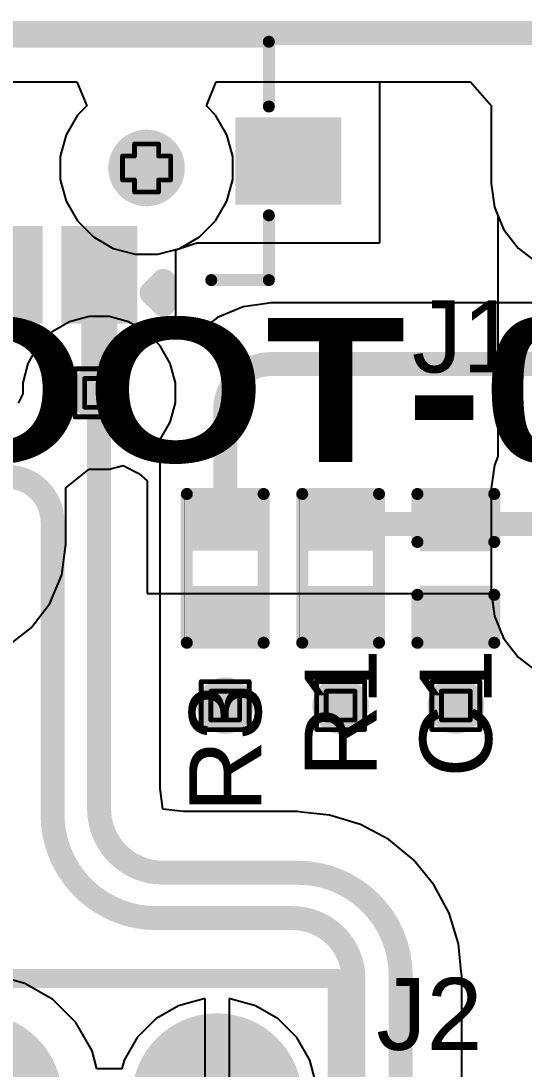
# Model space of a CAD drawing. Header units: inches. Extents: x 0 to 386, y 0 to 148.
# Drawn here: x 116.73 to 122.05, y 70.31 to 81.41 of the extents above; entities that cross this region are included whole.
import ezdxf

# ---------------------------------------------------------------- set-up
doc = ezdxf.new("R2010")
doc.units = ezdxf.units.IN
for name, color, linetype in [('Board outline', 216, 'Continuous'), ('Bottom Layer', 5, 'Continuous'), ('Bottom Solder', 6, 'Continuous'), ('Drill Drawing', 1, 'Continuous'), ('Multi-Layer', 9, 'Continuous'), ('Pad Holes', 156, 'Continuous'), ('Top Layer', 1, 'Continuous'), ('Top Overlay', 2, 'Continuous'), ('Top Paste', 8, 'Continuous'), ('Top Solder', 216, 'Continuous'), ('Via Holes', 16, 'Continuous')]:
    doc.layers.add(name, color=color, linetype=linetype)
doc.styles.add('Arial', font='', dxfattribs={"height": 0.2})
doc.styles.add('Arial Black_Bold', font='', dxfattribs={"height": 0.2})
doc.styles.get('Arial').set_extended_font_data('Arial')
doc.styles.get('Arial Black_Bold').set_extended_font_data('Arial Black', bold=True)

# ---------------------------------------------------------------- blocks, each defined once
blk = doc.blocks.new('MK_11C04_G013_34')
at = {"layer": 'Bottom Solder'}
h = blk.add_hatch(color=6, dxfattribs=at)
edge = h.paths.add_edge_path()
edge.add_arc((-1.499997, -0.6024981599999999), 0.1016, 0, 360)
h = blk.add_hatch(color=6, dxfattribs=at)
edge = h.paths.add_edge_path()
edge.add_arc((1.50000208, -0.6024981599999999), 0.1016, 0, 360)
at = {"layer": 'Pad Holes'}
h = blk.add_hatch(color=7, dxfattribs=at)
edge = h.paths.add_edge_path()
edge.add_arc((-1.499997, -0.6024981599999999), 0.40500046, 0, 360)
h = blk.add_hatch(color=7, dxfattribs=at)
edge = h.paths.add_edge_path()
edge.add_arc((1.50000208, -0.6024981599999999), 0.40500046, 0, 360)
at = {"layer": 'Top Layer'}
for points in [[(-0.6999985999999999, 0.11250168), (-1.2999974, 0.11250168), (-1.2999974, 0.9425025599999999), (-0.6999985999999999, 0.9425025599999999)], [(-0.29999686, 0.9425025599999999), (0.30000194, 0.9425025599999999), (0.30000194, 0.11250168), (-0.29999686, 0.11250168)], [(0.7000036799999999, 0.9425025599999999), (1.30000248, 0.9425025599999999), (1.30000248, 0.11250168), (0.7000036799999999, 0.11250168)], [(-3.459999429999999, -0.31749873), (-2.53999873, -0.31749873), (-2.53999873, -1.03749983), (-3.459999429999999, -1.03749983)], [(2.54000127, -0.31749873), (3.46000197, -0.31749873), (3.46000197, -1.03749983), (2.54000127, -1.03749983)]]:
    blk.add_hatch(color=1, dxfattribs=at).paths.add_polyline_path(points)
at = {"layer": 'Top Paste'}
for points in [[(-0.6999985999999999, 0.11250168), (-1.2999974, 0.11250168), (-1.2999974, 0.9425025599999999), (-0.6999985999999999, 0.9425025599999999)], [(-0.29999686, 0.9425025599999999), (0.30000194, 0.9425025599999999), (0.30000194, 0.11250168), (-0.29999686, 0.11250168)], [(0.7000036799999999, 0.9425025599999999), (1.30000248, 0.9425025599999999), (1.30000248, 0.11250168), (0.7000036799999999, 0.11250168)], [(-3.459999429999999, -0.31749873), (-2.53999873, -0.31749873), (-2.53999873, -1.03749983), (-3.459999429999999, -1.03749983)], [(2.54000127, -0.31749873), (3.46000197, -0.31749873), (3.46000197, -1.03749983), (2.54000127, -1.03749983)]]:
    blk.add_hatch(color=8, dxfattribs=at).paths.add_polyline_path(points)
at = {"layer": 'Top Solder'}
for points in [[(-0.5983985999999999, 0.01090168000000007), (-1.4015974, 0.01090167999999993), (-1.4015974, 1.04410256), (-0.5983986, 1.04410256)], [(-0.4015968599999999, 1.04410256), (0.40160194, 1.04410256), (0.40160194, 0.01090168), (-0.4015968599999999, 0.01090168)], [(0.59840368, 1.04410256), (1.40160248, 1.04410256), (1.40160248, 0.01090168), (0.59840368, 0.01090168)], [(-3.56159943, -0.21589873), (-2.43839873, -0.21589873), (-2.43839873, -1.13909983), (-3.56159943, -1.13909983)], [(2.43840127, -0.21589873), (3.56160197, -0.21589873), (3.56160197, -1.13909983), (2.43840127, -1.13909983)]]:
    blk.add_hatch(color=216, dxfattribs=at).paths.add_polyline_path(points)
h = blk.add_hatch(color=216, dxfattribs=at)
edge = h.paths.add_edge_path()
edge.add_arc((-1.499997, -0.6024981599999999), 0.1016, 0, 360)
h = blk.add_hatch(color=216, dxfattribs=at)
edge = h.paths.add_edge_path()
edge.add_arc((1.50000208, -0.6024981599999999), 0.1016, 0, 360)
at = {"layer": 'Top Overlay'}
for points in [[(-1.67919908, 0.8465007199999999, 0.254, 0.254, 0), (-1.67919908, 0.59250072, 0.254, 0.254, 0)], [(-1.55219908, 0.71950072, 0.254, 0.254, 0), (-1.67919908, 0.8465007199999999, 0.254, 0.254, 0)], [(-1.55219908, 0.71950072, 0.254, 0.254, 0), (-1.67919908, 0.59250072, 0.254, 0.254, 0)], [(-2.1844, 0.5841999999999999, 0.127, 0.127, 0), (-2.794, 0.5841999999999999, 0.127, 0.127, 0)], [(-2.794, 0.5841999999999999, 0.127, 0.127, 0), (-2.794, -0.1016, 0.127, 0.127, 0)], [(2.79400508, 0.5841999999999999, 0.127, 0.127, 0), (2.18440508, 0.5841999999999999, 0.127, 0.127, 0)], [(2.79400508, 0.5841999999999999, 0.127, 0.127, 0), (2.79400508, -0.1016, 0.127, 0.127, 0)], [(-2.794, -1.25339856, 0.127, 0.127, 0), (-2.794, -1.93919856, 0.127, 0.127, 0)], [(2.79400254, -1.25339856, 0.127, 0.127, 0), (2.79400254, -1.93919856, 0.127, 0.127, 0)], [(2.18440254, -1.93919856, 0.127, 0.127, 0), (-2.794, -1.93919856, 0.127, 0.127, 0)], [(2.79400254, -1.93919856, 0.127, 0.127, 0), (2.18440254, -1.93919856, 0.127, 0.127, 0)]]:
    blk.add_lwpolyline(points, format="xyseb", dxfattribs=at)
for points in [[(-1.74269908, 0.8465007199999999, 0.127, 0.127, 1), (-1.61569908, 0.8465007199999999, 0.127, 0.127, 1)], [(-1.74269908, 0.8465007199999999, 0.127, 0.127, 1), (-1.61569908, 0.8465007199999999, 0.127, 0.127, 1)], [(-1.61569908, 0.71950072, 0.127, 0.127, 1), (-1.48869908, 0.71950072, 0.127, 0.127, 1)], [(-1.61569908, 0.71950072, 0.127, 0.127, 1), (-1.48869908, 0.71950072, 0.127, 0.127, 1)], [(-1.74269908, 0.59250072, 0.127, 0.127, 1), (-1.61569908, 0.59250072, 0.127, 0.127, 1)], [(-1.74269908, 0.59250072, 0.127, 0.127, 1), (-1.61569908, 0.59250072, 0.127, 0.127, 1)], [(-2.82575, 0.5841999999999999, 0.0635, 0.0635, 1), (-2.76225, 0.5841999999999999, 0.0635, 0.0635, 1)], [(-2.82575, 0.5841999999999999, 0.0635, 0.0635, 1), (-2.76225, 0.5841999999999999, 0.0635, 0.0635, 1)], [(-2.21615, 0.5841999999999999, 0.0635, 0.0635, 1), (-2.15265, 0.5841999999999999, 0.0635, 0.0635, 1)], [(2.15265508, 0.5841999999999999, 0.0635, 0.0635, 1), (2.21615508, 0.5841999999999999, 0.0635, 0.0635, 1)], [(2.76225508, 0.5841999999999999, 0.0635, 0.0635, 1), (2.82575508, 0.5841999999999999, 0.0635, 0.0635, 1)], [(2.76225508, 0.5841999999999999, 0.0635, 0.0635, 1), (2.82575508, 0.5841999999999999, 0.0635, 0.0635, 1)], [(-2.82575, -0.1016, 0.0635, 0.0635, 1), (-2.76225, -0.1016, 0.0635, 0.0635, 1)], [(2.76225508, -0.1016, 0.0635, 0.0635, 1), (2.82575508, -0.1016, 0.0635, 0.0635, 1)], [(-2.82575, -1.25339856, 0.0635, 0.0635, 1), (-2.76225, -1.25339856, 0.0635, 0.0635, 1)], [(2.76225254, -1.25339856, 0.0635, 0.0635, 1), (2.82575254, -1.25339856, 0.0635, 0.0635, 1)], [(-2.82575, -1.93919856, 0.0635, 0.0635, 1), (-2.76225, -1.93919856, 0.0635, 0.0635, 1)], [(-2.82575, -1.93919856, 0.0635, 0.0635, 1), (-2.76225, -1.93919856, 0.0635, 0.0635, 1)], [(2.15265254, -1.93919856, 0.0635, 0.0635, 1), (2.21615254, -1.93919856, 0.0635, 0.0635, 1)], [(2.15265254, -1.93919856, 0.0635, 0.0635, 1), (2.21615254, -1.93919856, 0.0635, 0.0635, 1)], [(2.76225254, -1.93919856, 0.0635, 0.0635, 1), (2.82575254, -1.93919856, 0.0635, 0.0635, 1)], [(2.76225254, -1.93919856, 0.0635, 0.0635, 1), (2.82575254, -1.93919856, 0.0635, 0.0635, 1)]]:
    blk.add_lwpolyline(points, format="xyseb", close=True, dxfattribs=at)
blk = doc.blocks.new('R___0402_70')
at = {"layer": 'Top Layer'}
for points in [[(-0.6985, -0.3175), (-0.6985, 0.3174999999999999), (-0.2413000000000001, 0.3175), (-0.2412999999999999, -0.3174999999999999)], [(0.2413000000000001, -0.3175), (0.2412999999999999, 0.3174999999999999), (0.6985, 0.3175), (0.6985, -0.3174999999999999)]]:
    blk.add_hatch(color=1, dxfattribs=at).paths.add_polyline_path(points)
at = {"layer": 'Top Paste'}
for points in [[(-0.6985, -0.3175), (-0.6985, 0.3174999999999999), (-0.2413000000000001, 0.3175), (-0.2412999999999999, -0.3174999999999999)], [(0.2413000000000001, -0.3175), (0.2412999999999999, 0.3174999999999999), (0.6985, 0.3175), (0.6985, -0.3174999999999999)]]:
    blk.add_hatch(color=8, dxfattribs=at).paths.add_polyline_path(points)
at = {"layer": 'Top Solder'}
for points in [[(-0.75350116, -0.3725011600000001), (-0.75350116, 0.3725011599999999), (-0.18629884, 0.3725011600000001), (-0.1862988399999999, -0.3725011599999999)], [(0.18629884, -0.3725011600000001), (0.1862988399999999, 0.3725011599999999), (0.75350116, 0.3725011600000001), (0.75350116, -0.3725011599999999)]]:
    blk.add_hatch(color=216, dxfattribs=at).paths.add_polyline_path(points)
at = {"layer": 'Top Overlay'}
for points in [[(0.7874, 0.4064, 0.127, 0.127, 0), (-0.7874, 0.4064, 0.127, 0.127, 0)], [(-0.7874, -0.4064, 0.127, 0.127, 0), (-0.7874, 0.4064, 0.127, 0.127, 0)], [(0.7874, -0.4064, 0.127, 0.127, 0), (0.7874, 0.4064, 0.127, 0.127, 0)], [(0.7874, -0.4064, 0.127, 0.127, 0), (-0.7874, -0.4064, 0.127, 0.127, 0)], [(0.8128, -0.4318, 0.0032258, 0.0032258, 0), (-0.8128, -0.4318, 0.0032258, 0.0032258, 0)]]:
    blk.add_lwpolyline(points, format="xyseb", dxfattribs=at)
for points in [[(-0.8191499999999999, 0.4064, 0.0635, 0.0635, 1), (-0.7556499999999999, 0.4064, 0.0635, 0.0635, 1)], [(-0.8191499999999999, 0.4064, 0.0635, 0.0635, 1), (-0.7556499999999999, 0.4064, 0.0635, 0.0635, 1)], [(0.7556499999999999, 0.4064, 0.0635, 0.0635, 1), (0.8191499999999999, 0.4064, 0.0635, 0.0635, 1)], [(0.7556499999999999, 0.4064, 0.0635, 0.0635, 1), (0.8191499999999999, 0.4064, 0.0635, 0.0635, 1)], [(-0.8191499999999999, -0.4064, 0.0635, 0.0635, 1), (-0.7556499999999999, -0.4064, 0.0635, 0.0635, 1)], [(-0.8191499999999999, -0.4064, 0.0635, 0.0635, 1), (-0.7556499999999999, -0.4064, 0.0635, 0.0635, 1)], [(-0.81360518, -0.4318, 0.0016129, 0.0016129, 1), (-0.8119948199999999, -0.4318, 0.0016129, 0.0016129, 1)], [(0.7556499999999999, -0.4064, 0.0635, 0.0635, 1), (0.8191499999999999, -0.4064, 0.0635, 0.0635, 1)], [(0.7556499999999999, -0.4064, 0.0635, 0.0635, 1), (0.8191499999999999, -0.4064, 0.0635, 0.0635, 1)], [(0.8119948199999999, -0.4318, 0.0016129, 0.0016129, 1), (0.81360518, -0.4318, 0.0016129, 0.0016129, 1)]]:
    blk.add_lwpolyline(points, format="xyseb", close=True, dxfattribs=at)
blk = doc.blocks.new('R___0402_72')
at = {"layer": 'Top Layer'}
for points in [[(-0.6985, -0.31749746), (-0.6985, 0.3175025399999999), (-0.2413000000000001, 0.3175025400000001), (-0.2412999999999999, -0.31749746)], [(0.2413000000000001, -0.31749746), (0.2412999999999999, 0.3175025399999999), (0.6985, 0.3175025400000001), (0.6985, -0.31749746)]]:
    blk.add_hatch(color=1, dxfattribs=at).paths.add_polyline_path(points)
at = {"layer": 'Top Paste'}
for points in [[(-0.6985, -0.31749746), (-0.6985, 0.3175025399999999), (-0.2413000000000001, 0.3175025400000001), (-0.2412999999999999, -0.31749746)], [(0.2413000000000001, -0.31749746), (0.2412999999999999, 0.3175025399999999), (0.6985, 0.3175025400000001), (0.6985, -0.31749746)]]:
    blk.add_hatch(color=8, dxfattribs=at).paths.add_polyline_path(points)
at = {"layer": 'Top Solder'}
for points in [[(-0.75350116, -0.3724986200000001), (-0.75350116, 0.3725036999999999), (-0.18629884, 0.3725037), (-0.1862988399999999, -0.3724986199999999)], [(0.18629884, -0.3724986200000001), (0.1862988399999999, 0.3725036999999999), (0.75350116, 0.3725037), (0.75350116, -0.3724986199999999)]]:
    blk.add_hatch(color=216, dxfattribs=at).paths.add_polyline_path(points)
at = {"layer": 'Top Overlay'}
for points in [[(-0.7874, -0.40639746, 0.127, 0.127, 0), (-0.78740254, 0.40640508, 0.127, 0.127, 0)], [(0.78740254, 0.40640508, 0.127, 0.127, 0), (-0.78740254, 0.40640508, 0.127, 0.127, 0)], [(0.7874, -0.40639746, 0.127, 0.127, 0), (0.78740254, 0.40640508, 0.127, 0.127, 0)], [(0.7874, -0.40639746, 0.127, 0.127, 0), (-0.7874, -0.40639746, 0.127, 0.127, 0)], [(0.8128, -0.4317974599999999, 0.0032258, 0.0032258, 0), (-0.8128, -0.4317974599999999, 0.0032258, 0.0032258, 0)]]:
    blk.add_lwpolyline(points, format="xyseb", dxfattribs=at)
for points in [[(-0.8191525399999998, 0.40640508, 0.0635, 0.0635, 1), (-0.75565254, 0.40640508, 0.0635, 0.0635, 1)], [(-0.8191525399999998, 0.40640508, 0.0635, 0.0635, 1), (-0.75565254, 0.40640508, 0.0635, 0.0635, 1)], [(0.75565254, 0.40640508, 0.0635, 0.0635, 1), (0.8191525399999998, 0.40640508, 0.0635, 0.0635, 1)], [(0.75565254, 0.40640508, 0.0635, 0.0635, 1), (0.8191525399999998, 0.40640508, 0.0635, 0.0635, 1)], [(-0.8191499999999999, -0.40639746, 0.0635, 0.0635, 1), (-0.7556499999999999, -0.40639746, 0.0635, 0.0635, 1)], [(-0.8191499999999999, -0.40639746, 0.0635, 0.0635, 1), (-0.7556499999999999, -0.40639746, 0.0635, 0.0635, 1)], [(-0.81360518, -0.4317974599999999, 0.0016129, 0.0016129, 1), (-0.8119948199999999, -0.4317974599999999, 0.0016129, 0.0016129, 1)], [(0.7556499999999999, -0.40639746, 0.0635, 0.0635, 1), (0.8191499999999999, -0.40639746, 0.0635, 0.0635, 1)], [(0.7556499999999999, -0.40639746, 0.0635, 0.0635, 1), (0.8191499999999999, -0.40639746, 0.0635, 0.0635, 1)], [(0.8119948199999999, -0.4317974599999999, 0.0016129, 0.0016129, 1), (0.81360518, -0.4317974599999999, 0.0016129, 0.0016129, 1)]]:
    blk.add_lwpolyline(points, format="xyseb", close=True, dxfattribs=at)
blk = doc.blocks.new('HDR1X4__77')
at = {"layer": 'Bottom Layer'}
blk.add_hatch(color=5, dxfattribs=at).paths.add_polyline_path([(-0.7999996699999999, 0.7999996699999999), (0.7999996699999999, 0.7999996699999999), (0.7999996699999999, -0.7999996699999999), (-0.7999996699999999, -0.7999996699999999)])
h = blk.add_hatch(color=5, dxfattribs=at)
edge = h.paths.add_edge_path()
edge.add_arc((2.54, 0), 0.7999984, 0, 360)
h = blk.add_hatch(color=5, dxfattribs=at)
edge = h.paths.add_edge_path()
edge.add_arc((5.08, 0), 0.7999984, 0, 360)
h = blk.add_hatch(color=5, dxfattribs=at)
edge = h.paths.add_edge_path()
edge.add_arc((7.619999999999999, 0), 0.7999984, 0, 360)
at = {"layer": 'Bottom Solder'}
blk.add_hatch(color=6, dxfattribs=at).paths.add_polyline_path([(-0.90159967, 0.90159967), (0.90159967, 0.90159967), (0.90159967, -0.90159967), (-0.90159967, -0.90159967)])
h = blk.add_hatch(color=6, dxfattribs=at)
edge = h.paths.add_edge_path()
edge.add_arc((2.54, 0), 0.9015983999999999, 0, 360)
h = blk.add_hatch(color=6, dxfattribs=at)
edge = h.paths.add_edge_path()
edge.add_arc((5.08, 0), 0.9015983999999999, 0, 360)
h = blk.add_hatch(color=6, dxfattribs=at)
edge = h.paths.add_edge_path()
edge.add_arc((7.619999999999999, 0), 0.9015983999999999, 0, 360)
at = {"layer": 'Multi-Layer'}
blk.add_hatch(color=9, dxfattribs=at).paths.add_polyline_path([(-0.7999996699999999, 0.7999996699999999), (0.7999996699999999, 0.7999996699999999), (0.7999996699999999, -0.7999996699999999), (-0.7999996699999999, -0.7999996699999999)])
h = blk.add_hatch(color=9, dxfattribs=at)
edge = h.paths.add_edge_path()
edge.add_arc((2.54, 0), 0.7999984, 0, 360)
h = blk.add_hatch(color=9, dxfattribs=at)
edge = h.paths.add_edge_path()
edge.add_arc((5.08, 0), 0.7999984, 0, 360)
h = blk.add_hatch(color=9, dxfattribs=at)
edge = h.paths.add_edge_path()
edge.add_arc((7.619999999999999, 0), 0.7999984, 0, 360)
at = {"layer": 'Pad Holes'}
h = blk.add_hatch(color=7, dxfattribs=at)
edge = h.paths.add_edge_path()
edge.add_arc((0, 0), 0.47500032, 0, 360)
h = blk.add_hatch(color=7, dxfattribs=at)
edge = h.paths.add_edge_path()
edge.add_arc((2.54, 0), 0.47500032, 0, 360)
h = blk.add_hatch(color=7, dxfattribs=at)
edge = h.paths.add_edge_path()
edge.add_arc((5.08, 0), 0.47500032, 0, 360)
h = blk.add_hatch(color=7, dxfattribs=at)
edge = h.paths.add_edge_path()
edge.add_arc((7.619999999999999, 0), 0.47500032, 0, 360)
at = {"layer": 'Top Layer'}
blk.add_hatch(color=1, dxfattribs=at).paths.add_polyline_path([(-0.7999996699999999, 0.7999996699999999), (0.7999996699999999, 0.7999996699999999), (0.7999996699999999, -0.7999996699999999), (-0.7999996699999999, -0.7999996699999999)])
h = blk.add_hatch(color=1, dxfattribs=at)
edge = h.paths.add_edge_path()
edge.add_arc((2.54, 0), 0.7999984, 0, 360)
h = blk.add_hatch(color=1, dxfattribs=at)
edge = h.paths.add_edge_path()
edge.add_arc((5.08, 0), 0.7999984, 0, 360)
h = blk.add_hatch(color=1, dxfattribs=at)
edge = h.paths.add_edge_path()
edge.add_arc((7.619999999999999, 0), 0.7999984, 0, 360)
at = {"layer": 'Top Solder'}
blk.add_hatch(color=216, dxfattribs=at).paths.add_polyline_path([(-0.90159967, 0.90159967), (0.90159967, 0.90159967), (0.90159967, -0.90159967), (-0.90159967, -0.90159967)])
h = blk.add_hatch(color=216, dxfattribs=at)
edge = h.paths.add_edge_path()
edge.add_arc((2.54, 0), 0.9015983999999999, 0, 360)
h = blk.add_hatch(color=216, dxfattribs=at)
edge = h.paths.add_edge_path()
edge.add_arc((5.08, 0), 0.9015983999999999, 0, 360)
h = blk.add_hatch(color=216, dxfattribs=at)
edge = h.paths.add_edge_path()
edge.add_arc((7.619999999999999, 0), 0.9015983999999999, 0, 360)
at = {"layer": 'Top Overlay'}
for points in [[(-1.27, -1.27, 0.1999996, 0.1999996, 0), (-1.27, 1.27, 0.1999996, 0.1999996, 0)], [(-1.27, 1.27, 0.1999996, 0.1999996, 0), (8.889999999999999, 1.27, 0.1999996, 0.1999996, 0)], [(8.889999999999999, -1.27, 0.1999996, 0.1999996, 0), (8.889999999999999, 1.27, 0.1999996, 0.1999996, 0)], [(-1.27, -1.27, 0.1999996, 0.1999996, 0), (8.889999999999999, -1.27, 0.1999996, 0.1999996, 0)]]:
    blk.add_lwpolyline(points, format="xyseb", dxfattribs=at)
for points in [[(-1.3199999, 1.27, 0.0999998, 0.0999998, 1), (-1.2200001, 1.27, 0.0999998, 0.0999998, 1)], [(-1.3199999, 1.27, 0.0999998, 0.0999998, 1), (-1.2200001, 1.27, 0.0999998, 0.0999998, 1)], [(8.8400001, 1.27, 0.0999998, 0.0999998, 1), (8.9399999, 1.27, 0.0999998, 0.0999998, 1)], [(8.8400001, 1.27, 0.0999998, 0.0999998, 1), (8.9399999, 1.27, 0.0999998, 0.0999998, 1)], [(-1.3199999, -1.27, 0.0999998, 0.0999998, 1), (-1.2200001, -1.27, 0.0999998, 0.0999998, 1)], [(-1.3199999, -1.27, 0.0999998, 0.0999998, 1), (-1.2200001, -1.27, 0.0999998, 0.0999998, 1)], [(8.8400001, -1.27, 0.0999998, 0.0999998, 1), (8.9399999, -1.27, 0.0999998, 0.0999998, 1)], [(8.8400001, -1.27, 0.0999998, 0.0999998, 1), (8.9399999, -1.27, 0.0999998, 0.0999998, 1)]]:
    blk.add_lwpolyline(points, format="xyseb", close=True, dxfattribs=at)
blk = doc.blocks.new('C___0402_125')
at = {"layer": 'Top Layer'}
for points in [[(-0.6985, -0.3175), (-0.6985, 0.3175), (-0.2412999999999999, 0.3175), (-0.2413, -0.3175)], [(0.2412999999999999, -0.31750254), (0.2413, 0.31749746), (0.6985, 0.31749746), (0.6985, -0.31750254)]]:
    blk.add_hatch(color=1, dxfattribs=at).paths.add_polyline_path(points)
at = {"layer": 'Top Paste'}
for points in [[(-0.6985, -0.3175), (-0.6985, 0.3175), (-0.2412999999999999, 0.3175), (-0.2413, -0.3175)], [(0.2412999999999999, -0.31750254), (0.2413, 0.31749746), (0.6985, 0.31749746), (0.6985, -0.31750254)]]:
    blk.add_hatch(color=8, dxfattribs=at).paths.add_polyline_path(points)
at = {"layer": 'Top Solder'}
for points in [[(-0.7584998799999999, -0.37749988), (-0.7584998799999999, 0.37749988), (-0.18130012, 0.37749988), (-0.18130012, -0.37749988)], [(0.18130012, -0.37750242), (0.18130012, 0.37749734), (0.7584998799999999, 0.37749734), (0.7584998799999999, -0.37750242)]]:
    blk.add_hatch(color=216, dxfattribs=at).paths.add_polyline_path(points)
at = {"layer": 'Top Overlay'}
for points in [[(-0.78740254, 0.40640254, 0.127, 0.127, 0), (-0.2794, 0.4064, 0.127, 0.127, 0)], [(-0.78740254, 0.40640254, 0.127, 0.127, 0), (-0.78740254, -0.40640254, 0.127, 0.127, 0)], [(0.27940254, 0.40640254, 0.127, 0.127, 0), (0.7874, 0.4064, 0.127, 0.127, 0)], [(0.7874, 0.4064, 0.127, 0.127, 0), (0.7874, -0.4064, 0.127, 0.127, 0)], [(-0.2794, -0.4064, 0.127, 0.127, 0), (-0.78740254, -0.40640254, 0.127, 0.127, 0)], [(0.7874, -0.4064, 0.127, 0.127, 0), (0.27940254, -0.40640254, 0.127, 0.127, 0)]]:
    blk.add_lwpolyline(points, format="xyseb", dxfattribs=at)
for points in [[(-0.8191525399999998, 0.40640254, 0.0635, 0.0635, 1), (-0.75565254, 0.40640254, 0.0635, 0.0635, 1)], [(-0.8191525399999998, 0.40640254, 0.0635, 0.0635, 1), (-0.75565254, 0.40640254, 0.0635, 0.0635, 1)], [(-0.31115, 0.4064, 0.0635, 0.0635, 1), (-0.24765, 0.4064, 0.0635, 0.0635, 1)], [(0.24765254, 0.40640254, 0.0635, 0.0635, 1), (0.31115254, 0.40640254, 0.0635, 0.0635, 1)], [(0.7556499999999999, 0.4064, 0.0635, 0.0635, 1), (0.8191499999999999, 0.4064, 0.0635, 0.0635, 1)], [(0.7556499999999999, 0.4064, 0.0635, 0.0635, 1), (0.8191499999999999, 0.4064, 0.0635, 0.0635, 1)], [(-0.8191525399999998, -0.40640254, 0.0635, 0.0635, 1), (-0.75565254, -0.40640254, 0.0635, 0.0635, 1)], [(-0.8191525399999998, -0.40640254, 0.0635, 0.0635, 1), (-0.75565254, -0.40640254, 0.0635, 0.0635, 1)], [(-0.31115, -0.4064, 0.0635, 0.0635, 1), (-0.24765, -0.4064, 0.0635, 0.0635, 1)], [(0.24765254, -0.40640254, 0.0635, 0.0635, 1), (0.31115254, -0.40640254, 0.0635, 0.0635, 1)], [(0.7556499999999999, -0.4064, 0.0635, 0.0635, 1), (0.8191499999999999, -0.4064, 0.0635, 0.0635, 1)], [(0.7556499999999999, -0.4064, 0.0635, 0.0635, 1), (0.8191499999999999, -0.4064, 0.0635, 0.0635, 1)]]:
    blk.add_lwpolyline(points, format="xyseb", close=True, dxfattribs=at)

msp = doc.modelspace()

# ---------------------------------------------------------------- hatches: boundary and pattern name
at = {"layer": 'Bottom Layer'}
h = msp.add_hatch(color=5, dxfattribs=at)
edge = h.paths.add_edge_path()
edge.add_arc((117.558058, 77.46999999999998), 0.2999994, 0, 360)
h = msp.add_hatch(color=5, dxfattribs=at)
edge = h.paths.add_edge_path()
edge.add_arc((118.89287372, 74.15918874), 0.2999994, 0, 360)
h = msp.add_hatch(color=5, dxfattribs=at)
edge = h.paths.add_edge_path()
edge.add_arc((120.11412604, 74.15918874), 0.2999994, 0, 360)
h = msp.add_hatch(color=5, dxfattribs=at)
edge = h.paths.add_edge_path()
edge.add_arc((121.33332858, 74.15918874), 0.2999994, 0, 360)
at = {"layer": 'Top Layer'}
h = msp.add_hatch(color=1, dxfattribs=at)
edge = h.paths.add_edge_path()
edge.add_arc((117.558058, 77.46999999999998), 0.2999994, 0, 360)
h = msp.add_hatch(color=1, dxfattribs=at)
edge = h.paths.add_edge_path()
edge.add_arc((118.89287372, 74.15918874), 0.2999994, 0, 360)
h = msp.add_hatch(color=1, dxfattribs=at)
edge = h.paths.add_edge_path()
edge.add_arc((120.11412604, 74.15918874), 0.2999994, 0, 360)
h = msp.add_hatch(color=1, dxfattribs=at)
edge = h.paths.add_edge_path()
edge.add_arc((121.33332858, 74.15918874), 0.2999994, 0, 360)
at = {"layer": 'Via Holes'}
h = msp.add_hatch(color=7, dxfattribs=at)
edge = h.paths.add_edge_path()
edge.add_arc((117.558058, 77.46999999999998), 0.1499997, 0, 360)
h = msp.add_hatch(color=7, dxfattribs=at)
edge = h.paths.add_edge_path()
edge.add_arc((118.89287372, 74.15918874), 0.1499997, 0, 360)
h = msp.add_hatch(color=7, dxfattribs=at)
edge = h.paths.add_edge_path()
edge.add_arc((120.11412604, 74.15918874), 0.1499997, 0, 360)
h = msp.add_hatch(color=7, dxfattribs=at)
edge = h.paths.add_edge_path()
edge.add_arc((121.33332858, 74.15918874), 0.1499997, 0, 360)

# ---------------------------------------------------------------- linework, layer by layer
at = {"layer": 'Board outline'}
msp.add_lwpolyline([(2.9972, 81.28, 0.254, 0.254, 0), (251.0028, 81.28, 0.254, 0.254, 0)], format="xyseb", dxfattribs=at)
at = {"layer": 'Bottom Layer'}
for p, q in [((115.79747986, 80.76206098), (117.32371506, 80.76206098)), ((117.32371506, 80.76206098), (117.4269813, 80.50806098)), ((118.6942127, 80.50806098), (118.79747894, 80.76206098)), ((118.79747894, 80.76206098), (121.48888072, 80.76206098)), ((121.48888072, 80.76206098), (121.71163618, 80.50805844)), ((117.4269813, 80.50806098), (117.33001426, 80.41109393999999)), ((118.79117974, 80.41109393999999), (118.6942127, 80.50806098)), ((121.71163618, 80.50805844), (121.70873296, 80.48601378)), ((121.70873296, 80.48601378), (121.70873296, 79.68601538)), ((117.33001426, 80.41109393999999), (117.20981638, 80.20290284)), ((118.91137762, 80.20290284), (118.79117974, 80.41109393999999)), ((117.20981638, 80.20290284), (117.14759654, 79.97069603999999)), ((118.97359746, 79.97069603999999), (118.91137762, 80.20290284)), ((117.14759654, 79.97069603999999), (117.14759654, 79.73030028)), ((118.97359746, 79.73030028), (118.97359746, 79.97069603999999)), ((117.14759654, 79.73030028), (117.20981638, 79.49809348)), ((118.91137762, 79.49809348), (118.97359746, 79.73030028)), ((121.70873296, 79.68601538), (121.74165644, 79.43592697999999)), ((117.20981638, 79.49809348), (117.33001426, 79.28990237999999)), ((118.79117974, 79.28990237999999), (118.91137762, 79.49809348)), ((121.74165644, 79.43592697999999), (121.77832896, 79.34739274)), ((121.77832896, 79.34739274), (121.77832896, 76.7946394)), ((117.33001426, 79.28990237999999), (117.50000122, 79.11991542)), ((118.62119278, 79.11991542), (118.79117974, 79.28990237999999)), ((117.50000122, 79.11991542), (117.70819232, 78.99971753999999)), ((118.41300168, 78.99971753999999), (118.62119278, 79.11991542)), ((117.70819232, 78.99971753999999), (117.94039912, 78.9374977)), ((118.18079488, 78.9374977), (118.41300168, 78.99971753999999)), ((117.94039912, 78.9374977), (118.18079488, 78.9374977)), ((117.24618156, 78.22293474), (117.06193504, 78.11655954)), ((117.4516828, 78.2779994), (117.24618156, 78.22293474)), ((117.6644332, 78.2779994), (117.4516828, 78.2779994)), ((117.86993444, 78.22293474), (117.6644332, 78.2779994)), ((118.05418096, 78.11655954), (117.86993444, 78.22293474)), ((117.06193504, 78.11655954), (116.91149846, 77.96612295999999)), ((118.20461754, 77.96612295999999), (118.05418096, 78.11655954)), ((116.91149846, 77.96612295999999), (116.80512326, 77.78187643999999)), ((118.31099274, 77.78187643999999), (118.20461754, 77.96612295999999)), ((116.80512326, 77.78187643999999), (116.7500586, 77.57637519999999)), ((118.3660574, 77.57637519999999), (118.31099274, 77.78187643999999)), ((116.7500586, 77.57637519999999), (116.7500586, 77.46021592)), ((118.3660574, 77.3636248), (118.3660574, 77.57637519999999)), ((116.7500586, 77.46021592), (116.70030762, 77.36241322)), ((118.31099274, 77.15812355999999), (118.3660574, 77.3636248)), ((118.20549892, 76.97540357999999), (118.31099274, 77.15812355999999)), ((118.20549892, 73.28252805999999), (118.20549892, 76.97540357999999)), ((121.77832896, 76.7946394), (121.74165644, 76.70610515999999)), ((121.74165644, 76.70610515999999), (121.70873296, 76.45601676)), ((121.70873296, 76.45601676), (121.70873296, 75.35601387999999)), ((121.70873296, 75.35601387999999), (121.74165644, 75.10592548)), ((121.74165644, 75.10592548), (121.83818914, 74.87288047999999)), ((121.83818914, 74.87288047999999), (121.99174484, 74.67275896)), ((121.99174484, 74.67275896), (122.19186636, 74.51920326)), ((118.2316533, 73.0635953), (118.20549892, 73.28252805999999)), ((118.45058606, 73.03744092), (118.2316533, 73.0635953)), ((119.6594762, 73.03744092), (118.45058606, 73.03744092)), ((119.70022288, 73.02933578), (119.6594762, 73.03744092)), ((119.99773816, 73.00003434), (119.70022288, 73.02933578)), ((120.3230004, 72.9013655), (119.99773816, 73.00003434)), ((120.62276358, 72.74113976), (120.3230004, 72.9013655)), ((120.88550626, 72.525509), (120.62276358, 72.74113976)), ((121.10113702, 72.26276632), (120.88550626, 72.525509)), ((121.26136276, 71.96300313999998), (121.10113702, 72.26276632)), ((121.3600316, 71.6377409), (121.26136276, 71.96300313999998)), ((121.38933304, 71.34022562), (121.3600316, 71.6377409)), ((121.39743818, 71.29947894), (121.38933304, 71.34022562)), ((121.39743818, 66.24893532), (121.39743818, 71.29947894))]:
    msp.add_line(p, q, dxfattribs=at)
for points in [[(117.558058, 73.06671696, 0.254, 0.254, 0), (117.558058, 77.46999999999998, 0.254, 0.254, 0)], [(116.586, 76.581, 0.254, 0.254, -0.4142135623730951), (117.06599904, 76.10100096, 0.254, 0.254, 0)], [(117.06599904, 73.00707776, 0.254, 0.254, 0), (117.06599904, 76.10100096, 0.254, 0.254, 0)], [(118.16407406, 71.90900274, 0.254, 0.254, -0.4142135623730951), (117.06599904, 73.00707776, 0.254, 0.254, 0)], [(118.23477496, 72.39, 0.254, 0.254, -0.4142135623730951), (117.558058, 73.06671696, 0.254, 0.254, 0)], [(118.23477496, 72.39, 0.254, 0.254, 0), (119.6594762, 72.39, 0.254, 0.254, 0)], [(119.6594762, 72.39, 0.254, 0.254, -0.4142135623730951), (120.74999726, 71.29947894, 0.254, 0.254, 0)], [(118.16407406, 71.90900274, 0.254, 0.254, 0), (119.60599904, 71.90900274, 0.254, 0.254, 0)], [(119.60599904, 71.90900274, 0.254, 0.254, -0.4142135623730951), (120.24999826, 71.26500352, 0.254, 0.254, 0)], [(120.24999826, 66.75433944, 0.254, 0.254, 0), (120.24999826, 71.26500352, 0.254, 0.254, 0)], [(120.74999726, 65.7543389, 0.254, 0.254, 0), (120.74999726, 71.29947894, 0.254, 0.254, 0)]]:
    msp.add_lwpolyline(points, format="xyseb", dxfattribs=at)
for points in [[(117.494558, 77.46999999999998, 0.127, 0.127, 1), (117.621558, 77.46999999999998, 0.127, 0.127, 1)], [(117.00249904, 76.10100096, 0.127, 0.127, 1), (117.12949904, 76.10100096, 0.127, 0.127, 1)], [(117.00249904, 76.10100096, 0.127, 0.127, 1), (117.12949904, 76.10100096, 0.127, 0.127, 1)], [(117.00249904, 73.00707776, 0.127, 0.127, 1), (117.12949904, 73.00707776, 0.127, 0.127, 1)], [(117.00249904, 73.00707776, 0.127, 0.127, 1), (117.12949904, 73.00707776, 0.127, 0.127, 1)], [(117.494558, 73.06671696, 0.127, 0.127, 1), (117.621558, 73.06671696, 0.127, 0.127, 1)], [(117.494558, 73.06671696, 0.127, 0.127, 1), (117.621558, 73.06671696, 0.127, 0.127, 1)], [(118.17127496, 72.39, 0.127, 0.127, 1), (118.29827496, 72.39, 0.127, 0.127, 1)], [(118.17127496, 72.39, 0.127, 0.127, 1), (118.29827496, 72.39, 0.127, 0.127, 1)], [(119.5959762, 72.39, 0.127, 0.127, 1), (119.7229762, 72.39, 0.127, 0.127, 1)], [(119.5959762, 72.39, 0.127, 0.127, 1), (119.7229762, 72.39, 0.127, 0.127, 1)], [(118.10057406, 71.90900274, 0.127, 0.127, 1), (118.22757406, 71.90900274, 0.127, 0.127, 1)], [(118.10057406, 71.90900274, 0.127, 0.127, 1), (118.22757406, 71.90900274, 0.127, 0.127, 1)], [(119.54249904, 71.90900274, 0.127, 0.127, 1), (119.66949904, 71.90900274, 0.127, 0.127, 1)], [(119.54249904, 71.90900274, 0.127, 0.127, 1), (119.66949904, 71.90900274, 0.127, 0.127, 1)], [(120.18649826, 71.26500352, 0.127, 0.127, 1), (120.31349826, 71.26500352, 0.127, 0.127, 1)], [(120.18649826, 71.26500352, 0.127, 0.127, 1), (120.31349826, 71.26500352, 0.127, 0.127, 1)], [(120.68649726, 71.29947894, 0.127, 0.127, 1), (120.81349726, 71.29947894, 0.127, 0.127, 1)], [(120.68649726, 71.29947894, 0.127, 0.127, 1), (120.81349726, 71.29947894, 0.127, 0.127, 1)]]:
    msp.add_lwpolyline(points, format="xyseb", close=True, dxfattribs=at)
at = {"layer": 'Drill Drawing'}
for points in [[(117.933597, 79.97749816, 0.0508, 0.0508, 0), (117.933597, 80.10449815999999, 0.0508, 0.0508, 0)], [(117.933597, 80.10449815999999, 0.0508, 0.0508, 0), (118.187597, 80.10449815999999, 0.0508, 0.0508, 0)], [(118.187597, 79.97749816, 0.0508, 0.0508, 0), (118.187597, 80.10449815999999, 0.0508, 0.0508, 0)], [(117.806597, 79.72349815999999, 0.0508, 0.0508, 0), (117.806597, 79.97749816, 0.0508, 0.0508, 0)], [(117.806597, 79.97749816, 0.0508, 0.0508, 0), (117.933597, 79.97749816, 0.0508, 0.0508, 0)], [(118.187597, 79.97749816, 0.0508, 0.0508, 0), (118.314597, 79.97749816, 0.0508, 0.0508, 0)], [(118.314597, 79.72349815999999, 0.0508, 0.0508, 0), (118.314597, 79.97749816, 0.0508, 0.0508, 0)], [(117.806597, 79.72349815999999, 0.0508, 0.0508, 0), (117.933597, 79.72349815999999, 0.0508, 0.0508, 0)], [(117.933597, 79.59649816, 0.0508, 0.0508, 0), (117.933597, 79.72349815999999, 0.0508, 0.0508, 0)], [(118.187597, 79.72349815999999, 0.0508, 0.0508, 0), (118.314597, 79.72349815999999, 0.0508, 0.0508, 0)], [(118.187597, 79.59649816, 0.0508, 0.0508, 0), (118.187597, 79.72349815999999, 0.0508, 0.0508, 0)], [(117.933597, 79.59649816, 0.0508, 0.0508, 0), (118.187597, 79.59649816, 0.0508, 0.0508, 0)], [(117.304058, 77.724, 0.0508, 0.0508, 0), (117.812058, 77.724, 0.0508, 0.0508, 0)], [(117.304058, 77.216, 0.0508, 0.0508, 0), (117.304058, 77.724, 0.0508, 0.0508, 0)], [(117.812058, 77.216, 0.0508, 0.0508, 0), (117.812058, 77.724, 0.0508, 0.0508, 0)], [(117.405658, 77.6224, 0.0508, 0.0508, 0), (117.710458, 77.6224, 0.0508, 0.0508, 0)], [(117.405658, 77.3176, 0.0508, 0.0508, 0), (117.405658, 77.6224, 0.0508, 0.0508, 0)], [(117.710458, 77.3176, 0.0508, 0.0508, 0), (117.710458, 77.6224, 0.0508, 0.0508, 0)], [(117.405658, 77.3176, 0.0508, 0.0508, 0), (117.710458, 77.3176, 0.0508, 0.0508, 0)], [(117.304058, 77.216, 0.0508, 0.0508, 0), (117.812058, 77.216, 0.0508, 0.0508, 0)], [(118.63887372, 74.41318874, 0.0508, 0.0508, 0), (119.14687372, 74.41318874, 0.0508, 0.0508, 0)], [(118.63887372, 73.90518874, 0.0508, 0.0508, 0), (118.63887372, 74.41318874, 0.0508, 0.0508, 0)], [(119.14687372, 73.90518874, 0.0508, 0.0508, 0), (119.14687372, 74.41318874, 0.0508, 0.0508, 0)], [(119.86012604, 74.41318874, 0.0508, 0.0508, 0), (120.36812604, 74.41318874, 0.0508, 0.0508, 0)], [(119.86012604, 73.90518874, 0.0508, 0.0508, 0), (119.86012604, 74.41318874, 0.0508, 0.0508, 0)], [(120.36812604, 73.90518874, 0.0508, 0.0508, 0), (120.36812604, 74.41318874, 0.0508, 0.0508, 0)], [(121.07932858, 74.41318874, 0.0508, 0.0508, 0), (121.58732858, 74.41318874, 0.0508, 0.0508, 0)], [(121.07932858, 73.90518874, 0.0508, 0.0508, 0), (121.07932858, 74.41318874, 0.0508, 0.0508, 0)], [(121.58732858, 73.90518874, 0.0508, 0.0508, 0), (121.58732858, 74.41318874, 0.0508, 0.0508, 0)], [(118.74047372, 74.31158873999999, 0.0508, 0.0508, 0), (119.04527372, 74.31158873999999, 0.0508, 0.0508, 0)], [(118.74047372, 74.00678873999999, 0.0508, 0.0508, 0), (118.74047372, 74.31158873999999, 0.0508, 0.0508, 0)], [(119.04527372, 74.00678873999999, 0.0508, 0.0508, 0), (119.04527372, 74.31158873999999, 0.0508, 0.0508, 0)], [(119.96172604, 74.31158873999999, 0.0508, 0.0508, 0), (120.26652604, 74.31158873999999, 0.0508, 0.0508, 0)], [(119.96172604, 74.00678873999999, 0.0508, 0.0508, 0), (119.96172604, 74.31158873999999, 0.0508, 0.0508, 0)], [(120.26652604, 74.00678873999999, 0.0508, 0.0508, 0), (120.26652604, 74.31158873999999, 0.0508, 0.0508, 0)], [(121.18092858, 74.31158873999999, 0.0508, 0.0508, 0), (121.48572858, 74.31158873999999, 0.0508, 0.0508, 0)], [(121.18092858, 74.00678873999999, 0.0508, 0.0508, 0), (121.18092858, 74.31158873999999, 0.0508, 0.0508, 0)], [(121.48572858, 74.00678873999999, 0.0508, 0.0508, 0), (121.48572858, 74.31158873999999, 0.0508, 0.0508, 0)], [(118.74047372, 74.00678873999999, 0.0508, 0.0508, 0), (119.04527372, 74.00678873999999, 0.0508, 0.0508, 0)], [(119.96172604, 74.00678873999999, 0.0508, 0.0508, 0), (120.26652604, 74.00678873999999, 0.0508, 0.0508, 0)], [(121.18092858, 74.00678873999999, 0.0508, 0.0508, 0), (121.48572858, 74.00678873999999, 0.0508, 0.0508, 0)], [(118.63887372, 73.90518874, 0.0508, 0.0508, 0), (119.14687372, 73.90518874, 0.0508, 0.0508, 0)], [(119.86012604, 73.90518874, 0.0508, 0.0508, 0), (120.36812604, 73.90518874, 0.0508, 0.0508, 0)], [(121.07932858, 73.90518874, 0.0508, 0.0508, 0), (121.58732858, 73.90518874, 0.0508, 0.0508, 0)]]:
    msp.add_lwpolyline(points, format="xyseb", dxfattribs=at)
for points in [[(117.920897, 80.10449815999999, 0.0254, 0.0254, 1), (117.946297, 80.10449815999999, 0.0254, 0.0254, 1)], [(117.920897, 80.10449815999999, 0.0254, 0.0254, 1), (117.946297, 80.10449815999999, 0.0254, 0.0254, 1)], [(118.174897, 80.10449815999999, 0.0254, 0.0254, 1), (118.200297, 80.10449815999999, 0.0254, 0.0254, 1)], [(118.174897, 80.10449815999999, 0.0254, 0.0254, 1), (118.200297, 80.10449815999999, 0.0254, 0.0254, 1)], [(117.793897, 79.97749816, 0.0254, 0.0254, 1), (117.819297, 79.97749816, 0.0254, 0.0254, 1)], [(117.793897, 79.97749816, 0.0254, 0.0254, 1), (117.819297, 79.97749816, 0.0254, 0.0254, 1)], [(117.920897, 79.97749816, 0.0254, 0.0254, 1), (117.946297, 79.97749816, 0.0254, 0.0254, 1)], [(117.920897, 79.97749816, 0.0254, 0.0254, 1), (117.946297, 79.97749816, 0.0254, 0.0254, 1)], [(118.174897, 79.97749816, 0.0254, 0.0254, 1), (118.200297, 79.97749816, 0.0254, 0.0254, 1)], [(118.174897, 79.97749816, 0.0254, 0.0254, 1), (118.200297, 79.97749816, 0.0254, 0.0254, 1)], [(118.301897, 79.97749816, 0.0254, 0.0254, 1), (118.327297, 79.97749816, 0.0254, 0.0254, 1)], [(118.301897, 79.97749816, 0.0254, 0.0254, 1), (118.327297, 79.97749816, 0.0254, 0.0254, 1)], [(117.793897, 79.72349815999999, 0.0254, 0.0254, 1), (117.819297, 79.72349815999999, 0.0254, 0.0254, 1)], [(117.793897, 79.72349815999999, 0.0254, 0.0254, 1), (117.819297, 79.72349815999999, 0.0254, 0.0254, 1)], [(117.920897, 79.72349815999999, 0.0254, 0.0254, 1), (117.946297, 79.72349815999999, 0.0254, 0.0254, 1)], [(117.920897, 79.72349815999999, 0.0254, 0.0254, 1), (117.946297, 79.72349815999999, 0.0254, 0.0254, 1)], [(118.174897, 79.72349815999999, 0.0254, 0.0254, 1), (118.200297, 79.72349815999999, 0.0254, 0.0254, 1)], [(118.174897, 79.72349815999999, 0.0254, 0.0254, 1), (118.200297, 79.72349815999999, 0.0254, 0.0254, 1)], [(118.301897, 79.72349815999999, 0.0254, 0.0254, 1), (118.327297, 79.72349815999999, 0.0254, 0.0254, 1)], [(118.301897, 79.72349815999999, 0.0254, 0.0254, 1), (118.327297, 79.72349815999999, 0.0254, 0.0254, 1)], [(117.920897, 79.59649816, 0.0254, 0.0254, 1), (117.946297, 79.59649816, 0.0254, 0.0254, 1)], [(117.920897, 79.59649816, 0.0254, 0.0254, 1), (117.946297, 79.59649816, 0.0254, 0.0254, 1)], [(118.174897, 79.59649816, 0.0254, 0.0254, 1), (118.200297, 79.59649816, 0.0254, 0.0254, 1)], [(118.174897, 79.59649816, 0.0254, 0.0254, 1), (118.200297, 79.59649816, 0.0254, 0.0254, 1)], [(117.291358, 77.724, 0.0254, 0.0254, 1), (117.316758, 77.724, 0.0254, 0.0254, 1)], [(117.291358, 77.724, 0.0254, 0.0254, 1), (117.316758, 77.724, 0.0254, 0.0254, 1)], [(117.799358, 77.724, 0.0254, 0.0254, 1), (117.824758, 77.724, 0.0254, 0.0254, 1)], [(117.799358, 77.724, 0.0254, 0.0254, 1), (117.824758, 77.724, 0.0254, 0.0254, 1)], [(117.392958, 77.6224, 0.0254, 0.0254, 1), (117.418358, 77.6224, 0.0254, 0.0254, 1)], [(117.392958, 77.6224, 0.0254, 0.0254, 1), (117.418358, 77.6224, 0.0254, 0.0254, 1)], [(117.697758, 77.6224, 0.0254, 0.0254, 1), (117.723158, 77.6224, 0.0254, 0.0254, 1)], [(117.697758, 77.6224, 0.0254, 0.0254, 1), (117.723158, 77.6224, 0.0254, 0.0254, 1)], [(117.392958, 77.3176, 0.0254, 0.0254, 1), (117.418358, 77.3176, 0.0254, 0.0254, 1)], [(117.392958, 77.3176, 0.0254, 0.0254, 1), (117.418358, 77.3176, 0.0254, 0.0254, 1)], [(117.697758, 77.3176, 0.0254, 0.0254, 1), (117.723158, 77.3176, 0.0254, 0.0254, 1)], [(117.697758, 77.3176, 0.0254, 0.0254, 1), (117.723158, 77.3176, 0.0254, 0.0254, 1)], [(117.291358, 77.216, 0.0254, 0.0254, 1), (117.316758, 77.216, 0.0254, 0.0254, 1)], [(117.291358, 77.216, 0.0254, 0.0254, 1), (117.316758, 77.216, 0.0254, 0.0254, 1)], [(117.799358, 77.216, 0.0254, 0.0254, 1), (117.824758, 77.216, 0.0254, 0.0254, 1)], [(117.799358, 77.216, 0.0254, 0.0254, 1), (117.824758, 77.216, 0.0254, 0.0254, 1)], [(118.62617372, 74.41318874, 0.0254, 0.0254, 1), (118.65157372, 74.41318874, 0.0254, 0.0254, 1)], [(118.62617372, 74.41318874, 0.0254, 0.0254, 1), (118.65157372, 74.41318874, 0.0254, 0.0254, 1)], [(119.13417372, 74.41318874, 0.0254, 0.0254, 1), (119.15957372, 74.41318874, 0.0254, 0.0254, 1)], [(119.13417372, 74.41318874, 0.0254, 0.0254, 1), (119.15957372, 74.41318874, 0.0254, 0.0254, 1)], [(119.84742604, 74.41318874, 0.0254, 0.0254, 1), (119.87282604, 74.41318874, 0.0254, 0.0254, 1)], [(119.84742604, 74.41318874, 0.0254, 0.0254, 1), (119.87282604, 74.41318874, 0.0254, 0.0254, 1)], [(120.35542604, 74.41318874, 0.0254, 0.0254, 1), (120.38082604, 74.41318874, 0.0254, 0.0254, 1)], [(120.35542604, 74.41318874, 0.0254, 0.0254, 1), (120.38082604, 74.41318874, 0.0254, 0.0254, 1)], [(121.06662858, 74.41318874, 0.0254, 0.0254, 1), (121.09202858, 74.41318874, 0.0254, 0.0254, 1)], [(121.06662858, 74.41318874, 0.0254, 0.0254, 1), (121.09202858, 74.41318874, 0.0254, 0.0254, 1)], [(121.57462858, 74.41318874, 0.0254, 0.0254, 1), (121.60002858, 74.41318874, 0.0254, 0.0254, 1)], [(121.57462858, 74.41318874, 0.0254, 0.0254, 1), (121.60002858, 74.41318874, 0.0254, 0.0254, 1)], [(118.72777372, 74.31158873999999, 0.0254, 0.0254, 1), (118.75317372, 74.31158873999999, 0.0254, 0.0254, 1)], [(118.72777372, 74.31158873999999, 0.0254, 0.0254, 1), (118.75317372, 74.31158873999999, 0.0254, 0.0254, 1)], [(119.03257372, 74.31158873999999, 0.0254, 0.0254, 1), (119.05797372, 74.31158873999999, 0.0254, 0.0254, 1)], [(119.03257372, 74.31158873999999, 0.0254, 0.0254, 1), (119.05797372, 74.31158873999999, 0.0254, 0.0254, 1)], [(119.94902604, 74.31158873999999, 0.0254, 0.0254, 1), (119.97442604, 74.31158873999999, 0.0254, 0.0254, 1)], [(119.94902604, 74.31158873999999, 0.0254, 0.0254, 1), (119.97442604, 74.31158873999999, 0.0254, 0.0254, 1)], [(120.25382604, 74.31158873999999, 0.0254, 0.0254, 1), (120.27922604, 74.31158873999999, 0.0254, 0.0254, 1)], [(120.25382604, 74.31158873999999, 0.0254, 0.0254, 1), (120.27922604, 74.31158873999999, 0.0254, 0.0254, 1)], [(121.16822858, 74.31158873999999, 0.0254, 0.0254, 1), (121.19362858, 74.31158873999999, 0.0254, 0.0254, 1)], [(121.16822858, 74.31158873999999, 0.0254, 0.0254, 1), (121.19362858, 74.31158873999999, 0.0254, 0.0254, 1)], [(121.47302858, 74.31158873999999, 0.0254, 0.0254, 1), (121.49842858, 74.31158873999999, 0.0254, 0.0254, 1)], [(121.47302858, 74.31158873999999, 0.0254, 0.0254, 1), (121.49842858, 74.31158873999999, 0.0254, 0.0254, 1)], [(118.72777372, 74.00678873999999, 0.0254, 0.0254, 1), (118.75317372, 74.00678873999999, 0.0254, 0.0254, 1)], [(118.72777372, 74.00678873999999, 0.0254, 0.0254, 1), (118.75317372, 74.00678873999999, 0.0254, 0.0254, 1)], [(119.03257372, 74.00678873999999, 0.0254, 0.0254, 1), (119.05797372, 74.00678873999999, 0.0254, 0.0254, 1)], [(119.03257372, 74.00678873999999, 0.0254, 0.0254, 1), (119.05797372, 74.00678873999999, 0.0254, 0.0254, 1)], [(119.94902604, 74.00678873999999, 0.0254, 0.0254, 1), (119.97442604, 74.00678873999999, 0.0254, 0.0254, 1)], [(119.94902604, 74.00678873999999, 0.0254, 0.0254, 1), (119.97442604, 74.00678873999999, 0.0254, 0.0254, 1)], [(120.25382604, 74.00678873999999, 0.0254, 0.0254, 1), (120.27922604, 74.00678873999999, 0.0254, 0.0254, 1)], [(120.25382604, 74.00678873999999, 0.0254, 0.0254, 1), (120.27922604, 74.00678873999999, 0.0254, 0.0254, 1)], [(121.16822858, 74.00678873999999, 0.0254, 0.0254, 1), (121.19362858, 74.00678873999999, 0.0254, 0.0254, 1)], [(121.16822858, 74.00678873999999, 0.0254, 0.0254, 1), (121.19362858, 74.00678873999999, 0.0254, 0.0254, 1)], [(121.47302858, 74.00678873999999, 0.0254, 0.0254, 1), (121.49842858, 74.00678873999999, 0.0254, 0.0254, 1)], [(121.47302858, 74.00678873999999, 0.0254, 0.0254, 1), (121.49842858, 74.00678873999999, 0.0254, 0.0254, 1)], [(118.62617372, 73.90518874, 0.0254, 0.0254, 1), (118.65157372, 73.90518874, 0.0254, 0.0254, 1)], [(118.62617372, 73.90518874, 0.0254, 0.0254, 1), (118.65157372, 73.90518874, 0.0254, 0.0254, 1)], [(119.13417372, 73.90518874, 0.0254, 0.0254, 1), (119.15957372, 73.90518874, 0.0254, 0.0254, 1)], [(119.13417372, 73.90518874, 0.0254, 0.0254, 1), (119.15957372, 73.90518874, 0.0254, 0.0254, 1)], [(119.84742604, 73.90518874, 0.0254, 0.0254, 1), (119.87282604, 73.90518874, 0.0254, 0.0254, 1)], [(119.84742604, 73.90518874, 0.0254, 0.0254, 1), (119.87282604, 73.90518874, 0.0254, 0.0254, 1)], [(120.35542604, 73.90518874, 0.0254, 0.0254, 1), (120.38082604, 73.90518874, 0.0254, 0.0254, 1)], [(120.35542604, 73.90518874, 0.0254, 0.0254, 1), (120.38082604, 73.90518874, 0.0254, 0.0254, 1)], [(121.06662858, 73.90518874, 0.0254, 0.0254, 1), (121.09202858, 73.90518874, 0.0254, 0.0254, 1)], [(121.06662858, 73.90518874, 0.0254, 0.0254, 1), (121.09202858, 73.90518874, 0.0254, 0.0254, 1)], [(121.57462858, 73.90518874, 0.0254, 0.0254, 1), (121.60002858, 73.90518874, 0.0254, 0.0254, 1)], [(121.57462858, 73.90518874, 0.0254, 0.0254, 1), (121.60002858, 73.90518874, 0.0254, 0.0254, 1)]]:
    msp.add_lwpolyline(points, format="xyseb", close=True, dxfattribs=at)
at = {"layer": 'Top Layer'}
for p, q in [((120.52859816, 79.05749999999999), (120.52859816, 80.76206098)), ((120.52859816, 80.76206098), (121.48888072, 80.76206098)), ((121.48888072, 80.76206098), (121.71163618, 80.50805844)), ((121.71163618, 80.50805844), (121.70873296, 80.48601378)), ((121.70873296, 80.48601378), (121.70873296, 79.68601538)), ((121.70873296, 79.68601538), (121.74165644, 79.43592697999999)), ((121.74165644, 79.43592697999999), (121.83818914, 79.20288198)), ((121.83818914, 79.20288198), (121.99174484, 79.00276045999999)), ((118.3685974, 78.98507952), (118.5926, 79.05749746)), ((118.5926, 79.05749746), (118.59260254, 79.05749999999999)), ((118.59260254, 79.05749999999999), (120.52859816, 79.05749999999999)), ((121.99174484, 79.00276045999999), (122.19186636, 78.84920475999999)), ((118.3685974, 78.23317601999999), (118.3685974, 78.98507952)), ((119.08385632, 78.3812123), (118.81194424, 78.26858107999999)), ((119.33408188, 78.41415355999999), (119.08385632, 78.3812123)), ((119.3756566, 78.42242379999999), (119.33408188, 78.41415355999999)), ((124.59999972, 78.42242379999999), (119.3756566, 78.42242379999999)), ((118.46294824, 78.16853809999999), (118.3685974, 78.23317601999999)), ((118.81194424, 78.26858107999999), (118.6225974, 78.12329308)), ((118.6225974, 78.12329308), (118.46294824, 78.16853809999999)), ((117.6644332, 76.6620006), (117.81337118, 76.70190908)), ((117.81337118, 76.70190908), (117.97978182, 76.61730675999999)), ((117.20803838, 76.4643251), (117.45168534, 76.6620006)), ((117.45168534, 76.6620006), (117.6644332, 76.6620006)), ((117.97978182, 76.61730675999999), (118.06737372, 76.53776158)), ((117.20803838, 75.86575631999999), (117.20803838, 76.4643251)), ((118.06737372, 76.53776158), (118.06737372, 75.3452519)), ((117.16366458, 75.54190632), (117.20289996, 75.83992452)), ((117.20289996, 75.83992452), (117.20803838, 75.86575631999999)), ((117.03866356, 75.24012637999999), (117.16366458, 75.54190632)), ((118.06737372, 75.3452519), (119.28862858, 75.3452519)), ((119.28862858, 75.3452519), (119.28862858, 75.34524173999999)), ((119.28862858, 75.34524173999999), (120.50783112, 75.34524173999999)), ((120.50783112, 75.34524173999999), (120.50783112, 75.34505632)), ((120.50783112, 75.34505632), (121.71017568, 75.34505632)), ((121.71017568, 75.34505632), (121.74165644, 75.10592548)), ((116.83981458, 74.98098288), (117.03866356, 75.24012637999999)), ((121.74165644, 75.10592548), (121.83818914, 74.87288047999999)), ((116.58067108, 74.78213389999999), (116.83981458, 74.98098288)), ((121.83818914, 74.87288047999999), (121.99174484, 74.67275896)), ((121.99174484, 74.67275896), (122.19186636, 74.51920326)), ((116.77086628, 71.21886187999999), (116.43819994, 71.30799809999999)), ((117.06912832, 71.04666004), (116.77086628, 71.21886187999999)), ((117.31265844, 70.80312991999999), (117.06912832, 71.04666004)), ((118.66723536, 71.05399809999999), (118.39916884, 70.98216943999999)), ((118.6789981, 71.05399809999999), (118.66723536, 71.05399809999999)), ((118.6789981, 69.99999969999999), (118.6789981, 71.05399809999999)), ((118.94476084, 71.05399809999999), (118.9329981, 71.05399809999999)), ((118.9329981, 71.05399809999999), (118.9329981, 70.12699969999998)), ((119.21282736, 70.98216943999999), (118.94476084, 71.05399809999999)), ((118.39916884, 70.98216943999999), (118.15882642, 70.84340924)), ((119.45316978, 70.84340924), (119.21282736, 70.98216943999999)), ((117.48486028, 70.50486787999999), (117.31265844, 70.80312991999999)), ((118.15882642, 70.84340924), (117.96258856, 70.64717137999999)), ((119.64940764, 70.64717137999999), (119.45316978, 70.84340924)), ((117.96258856, 70.64717137999999), (117.82382836, 70.40682895999998)), ((119.78816784, 70.40682895999998), (119.64940764, 70.64717137999999)), ((117.5359981, 70.31401736), (117.48486028, 70.50486787999999)), ((117.82382836, 70.40682895999998), (117.79895922, 70.31401482)), ((119.8599965, 70.13876244), (119.78816784, 70.40682895999998)), ((117.79895922, 70.31401482), (117.5359981, 70.31401736))]:
    msp.add_line(p, q, dxfattribs=at)
for points in [[(117.560598, 78.57049818, 0.508, 0.508, 0), (117.560598, 78.72049788, 0.508, 0.508, 0)], [(117.560598, 77.46999999999998, 0.3809999999999999, 0.3809999999999999, 0), (117.560598, 78.57049818, 0.3809999999999999, 0.3809999999999999, 0)], [(118.89287372, 77.2922, 0.254, 0.254, -0.4142135623730951), (119.3756566, 77.77498288, 0.254, 0.254, 0)], [(119.3756566, 77.77498288, 0.254, 0.254, 0), (124.59999972, 77.77498288, 0.254, 0.254, 0)], [(117.558058, 77.46999999999998, 0.254, 0.254, 0), (117.560598, 77.46999999999998, 0.254, 0.254, 0)], [(118.89287372, 76.08185189999999, 0.254, 0.254, 0), (118.89287372, 77.2922, 0.254, 0.254, 0)], [(120.11412858, 76.08184174, 0.254, 0.254, 0), (122.24517334, 76.08184174, 0.254, 0.254, 0)], [(120.11412604, 74.15918874, 0.254, 0.254, 0), (120.11412858, 74.15919127999999, 0.254, 0.254, 0)]]:
    msp.add_lwpolyline(points, format="xyseb", dxfattribs=at)
for points in [[(117.433598, 78.72049788, 0.254, 0.254, 1), (117.687598, 78.72049788, 0.254, 0.254, 1)], [(117.433598, 78.57049818, 0.254, 0.254, 1), (117.687598, 78.57049818, 0.254, 0.254, 1)], [(117.465348, 78.57049818, 0.1905, 0.1905, 1), (117.655848, 78.57049818, 0.1905, 0.1905, 1)], [(119.3121566, 77.77498288, 0.127, 0.127, 1), (119.4391566, 77.77498288, 0.127, 0.127, 1)], [(119.3121566, 77.77498288, 0.127, 0.127, 1), (119.4391566, 77.77498288, 0.127, 0.127, 1)], [(117.465348, 77.46999999999998, 0.1905, 0.1905, 1), (117.655848, 77.46999999999998, 0.1905, 0.1905, 1)], [(117.494558, 77.46999999999998, 0.127, 0.127, 1), (117.621558, 77.46999999999998, 0.127, 0.127, 1)], [(117.497098, 77.46999999999998, 0.127, 0.127, 1), (117.624098, 77.46999999999998, 0.127, 0.127, 1)], [(118.82937372, 77.2922, 0.127, 0.127, 1), (118.95637372, 77.2922, 0.127, 0.127, 1)], [(118.82937372, 77.2922, 0.127, 0.127, 1), (118.95637372, 77.2922, 0.127, 0.127, 1)], [(118.82937372, 76.08185189999999, 0.127, 0.127, 1), (118.95637372, 76.08185189999999, 0.127, 0.127, 1)], [(120.05062858, 76.08184174, 0.127, 0.127, 1), (120.17762858, 76.08184174, 0.127, 0.127, 1)], [(120.05062604, 74.15918874, 0.127, 0.127, 1), (120.17762604, 74.15918874, 0.127, 0.127, 1)], [(120.05062858, 74.15919127999999, 0.127, 0.127, 1), (120.17762858, 74.15919127999999, 0.127, 0.127, 1)]]:
    msp.add_lwpolyline(points, format="xyseb", close=True, dxfattribs=at)

# ---------------------------------------------------------------- block references
for name, p, rotation in [('MK_11C04_G013_34', (116.5606, 79.248), 180), ('R___0402_70', (118.89287372, 75.6119519), 270), ('R___0402_72', (120.11412604, 75.61194174), 270), ('C___0402_125', (121.33332858, 75.61175632), 90)]:
    msp.add_blockref(name, p, dxfattribs=dict(rotation=rotation))
msp.add_blockref('HDR1X4__77', (111.1859981, 69.99999969999999))

# ---------------------------------------------------------------- texts
at = {"layer": 'Top Overlay'}
for s, height, style, p in [('J1', 0.7619999999999999, 'Arial', (120.86846286, 77.68588222)), ('BOOT-0', 1.524, 'Arial Black_Bold', (113.76659492, 76.73852572)), ('J2', 0.7619999999999999, 'Arial', (120.49124238, 70.51425318))]:
    msp.add_text(s, height=height, dxfattribs=dict(at, style=style)).set_placement(p)
at = {"layer": 'Top Overlay', "style": 'Arial'}
for s, p in [('R1', (120.49500158, 73.39735384)), ('C1', (121.71420412, 73.39735384)), ('R3', (119.27374926, 73.02520574))]:
    msp.add_text(s, height=0.7619999999999999, rotation=90, dxfattribs=at).set_placement(p)

doc.saveas('drawing.dxf')
